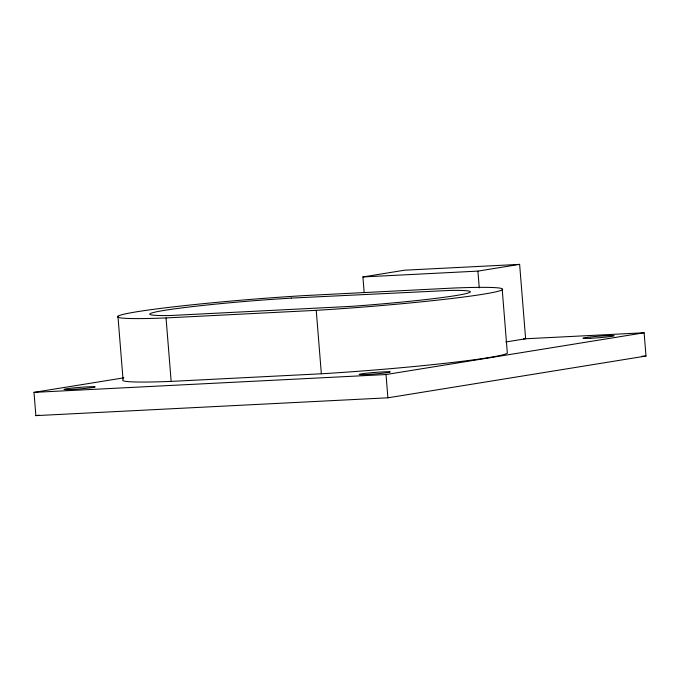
<?xml version="1.0" encoding="UTF-8"?>
<svg xmlns="http://www.w3.org/2000/svg" width="680" height="680" viewBox="0 0 680 680"><rect width="100%" height="100%" fill="white"/><g stroke="black" fill="none" stroke-linecap="round" stroke-linejoin="round"><path stroke-width="1.02" d="M364.174 292.663L362.916 276.947L404.634 270.19L519.63 264.367L525.615 338.776L505.792 341.98M362.916 276.947L477.904 271.116L519.63 264.367M523.506 338.878L644.13 332.775L646 356.031L387.898 397.808L35.87 415.633L34 392.368L123.87 377.825M35.87 415.633L39.007 415.123M34 392.368L386.019 374.544L644.13 332.775M166.047 317.934L316.243 310.335A135.618 6.622 -4.6 0 0 483.174 294.21A135.618 6.622 -4.6 0 0 454.138 288.014L303.943 295.622A135.618 6.622 -4.6 0 0 137.011 311.738A135.618 6.622 -4.6 0 0 166.047 317.934L171.156 381.395L321.351 373.787A135.618 6.622 -4.6 0 0 507.339 353.175L502.239 289.714M641.759 356.252L646 356.031M477.904 271.116L479.256 287.887M386.019 374.544L387.898 397.808M316.243 310.335L321.351 373.787M117.946 316.234L123.055 379.695A135.618 6.622 -4.6 0 0 171.156 381.395M291.201 298.095L268.387 299.616A103.352 5.049 -4.6 0 0 164.56 310.344A103.352 5.049 -4.6 0 0 170.043 315.537L351.798 306.332A103.352 5.049 -4.6 0 0 455.625 295.604A103.352 5.049 -4.6 0 0 450.143 290.42L291.201 298.095M71.561 389.453A15.632 0.765 -4.6 0 0 95.183 386.92A15.632 0.765 -4.6 0 0 72.063 388.084A15.632 0.765 -4.6 0 0 71.561 389.453M366.673 374.51A15.632 0.765 -4.6 0 0 390.295 371.977A15.632 0.765 -4.6 0 0 367.175 373.142A15.632 0.765 -4.6 0 0 366.673 374.51M590.478 338.291A15.632 0.765 -4.6 0 0 614.108 335.75A15.632 0.765 -4.6 0 0 590.988 336.923A15.632 0.765 -4.6 0 0 590.478 338.291"/></g></svg>
